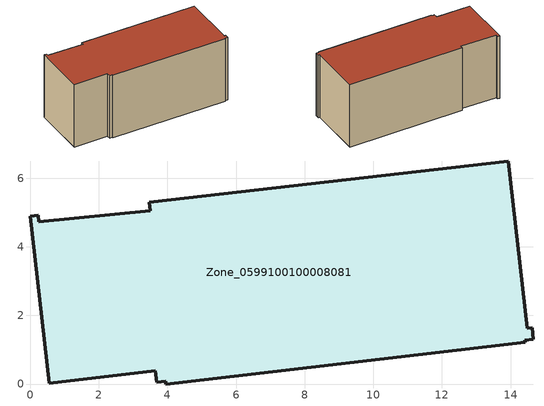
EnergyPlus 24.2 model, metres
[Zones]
Zone_0599100100008081
 floor ground (C_G): 3.5,5.05 3.47,5.29 13.94,6.5 14.49,1.63 14.63,1.64 14.66,1.3 14.42,1.28 14.42,1.21 3.95,0 3.95,0.08 3.69,0.04 3.65,0.38 0.56,0.03 0,4.89 0.23,4.92 0.25,4.73 z0
 wall outside (C_F): 0.56,0.03 3.65,0.38 3.69,0.04 3.95,0.08 3.95,0 14.42,1.21 14.42,1.28 14.66,1.3 14.63,1.64 14.49,1.63 13.94,6.5 3.47,5.29 3.5,5.05 0.25,4.73 0.23,4.92 0,4.89 0.56,0.03 z0:6.16
 roof outside (C_R): 3.5,5.05 0.25,4.73 0.23,4.92 0,4.89 0.56,0.03 3.65,0.38 3.69,0.04 3.95,0.08 3.95,0 14.42,1.21 14.42,1.28 14.66,1.3 14.63,1.64 14.49,1.63 13.94,6.5 3.47,5.29 z6.16
[BUILDING]
Pand.0599100100008081: North Axis=0; Terrain=City; Loads Convergence Tolerance Value=0.04; Temperature Convergence Tolerance Value=0.4; Solar Distribution=FullExterior; Maximum Number of Warmup Days=25; Minimum Number of Warmup Days=1
[Site:Location]
Rotterdam.The.Hague.AP_ZH_NLD Design_Conditions: Latitude=51.96; Longitude=4.45; Time Zone=1; Elevation=-4.5
[SITE:GROUNDTEMPERATURE:BUILDINGSURFACE]
18, 18, 18, 18, 18, 18, 18, 18, 18, 18, 18, 18
[MATERIAL] Thermal Absorptance=0.9; Solar Absorptance=0.7; Visible Absorptance=0.7
Name | Roughness | Thickness | Conductivity | Density | Specific Heat
G.TC.2015-2018 | MediumSmooth | 0.15 | 0.0428571 | 540 | 1210
F.TC.2015-2018 | Rough | 0.3 | 0.0666667 | 1920 | 840
R.TC.2015-2018 | MediumRough | 0.2 | 0.0333333 | 1500 | 1000
[CONSTRUCTION]
C_G: G.TC.2015-2018
C_F: F.TC.2015-2018
C_R: R.TC.2015-2018
[ZONE]
Zone_0599100100008081: Type=1; Multiplier=1; Ceiling Height=Autocalculate; Volume=Autocalculate; Floor Area=autocalculate; Part of Total Floor Area=Yes
[ZONEINFILTRATION:DESIGNFLOWRATE]
Infil_Zone_0599100100008081: Zone or ZoneList or Space or SpaceList=Zone_0599100100008081; Schedule=AlwaysOn; Design Flow Rate Calculation Method=Flow/Area; Flow Rate per Floor Area=0.0015; Constant Term Coefficient=1; Temperature Term Coefficient=0; Velocity Term Coefficient=0; Velocity Squared Term Coefficient=0
[HVACTEMPLATE:ZONE:IDEALLOADSAIRSYSTEM]
Zone_0599100100008081: Maximum Heating Supply Air Temperature=50; Minimum Cooling Supply Air Temperature=13; Maximum Heating Supply Air Humidity Ratio=0.0156; Minimum Cooling Supply Air Humidity Ratio=0.0077; Heating Limit=NoLimit; Cooling Limit=NoLimit; Dehumidification Control Type=ConstantSensibleHeatRatio; Cooling Sensible Heat Ratio=0.7; Dehumidification Setpoint=60; Humidification Control Type=None; Humidification Setpoint=30; Outdoor Air Method=None; Outdoor Air Flow Rate per Person=0.00944; Outdoor Air Flow Rate per Zone Floor Area=0; Outdoor Air Flow Rate per Zone=0; Demand Controlled Ventilation Type=None; Outdoor Air Economizer Type=NoEconomizer; Heat Recovery Type=None; Sensible Heat Recovery Effectiveness=0.7; Latent Heat Recovery Effectiveness=0.65
[ZONECONTROL:THERMOSTAT]
ThermostatControl_Zone_0599100100008081: Zone or ZoneList=Zone_0599100100008081; Control Type Schedule=DualSetpointControlType; Control 1=Thermostat_Zone_0599100100008081; Temperature Difference Between Cutout And Setpoint=0
[THERMOSTATSETPOINT:DUALSETPOINT]
Thermostat_Zone_0599100100008081: Heating Setpoint Temperature Schedule=HeatingSetpoint_Zone_0599100100008081; Cooling Setpoint Temperature Schedule=CoolingSetpoint_Zone_0599100100008081
[SCHEDULE:COMPACT]
HeatingSetpoint_Zone_0599100100008081: Through: 12/31, For: AllDays, Until: 24:00, 21
CoolingSetpoint_Zone_0599100100008081: Through: 12/31, For: AllDays, Until: 24:00, 24
DualSetpointControlType: Through: 12/31, For: AllDays, Until: 24:00, 4
AlwaysOn: Through: 12/31, For: AllDays, Until: 24:00, 1
